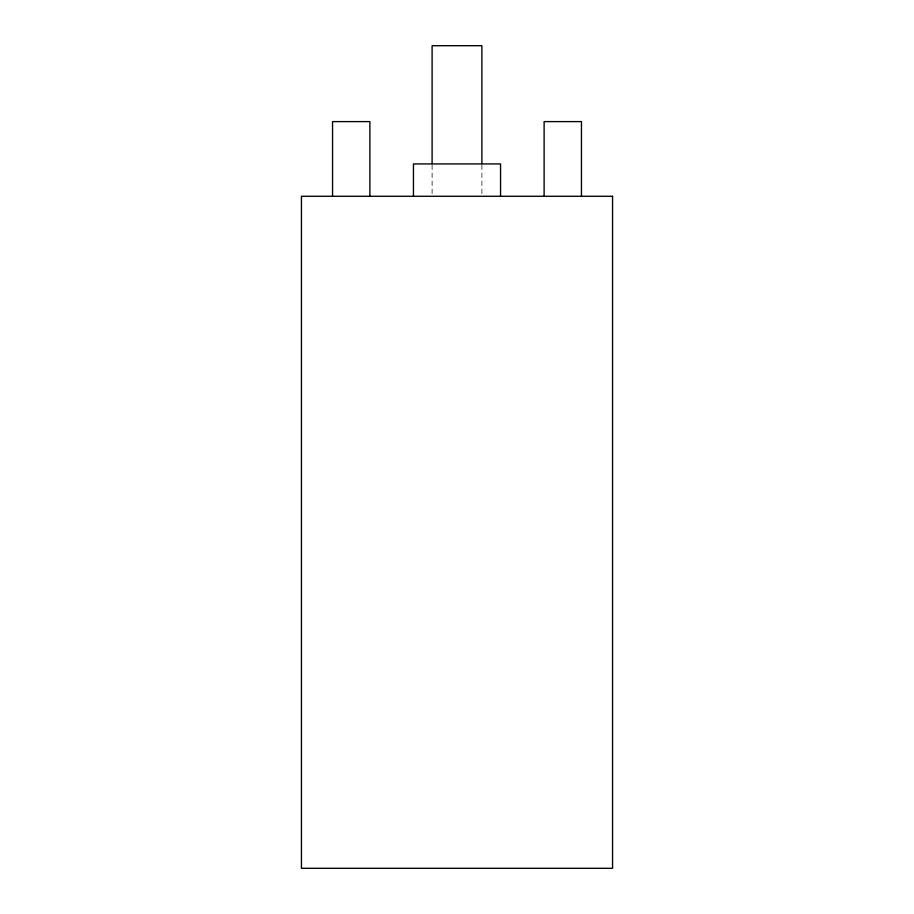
<?xml version="1.0" encoding="UTF-8"?>
<svg xmlns="http://www.w3.org/2000/svg" width="914" height="914" viewBox="0 0 914 914"><rect width="100%" height="100%" fill="white"/><g stroke="black" fill="none" stroke-linecap="round" stroke-linejoin="round"><path stroke-width="0.69" stroke-dasharray="4.57 3.43" d="M481.895 165.034L481.895 194.865M432.105 165.034L432.105 194.865"/><path stroke-width="1.37" d="M581.453 196.282L581.453 121.608L544.116 121.608L544.116 196.282M500.552 196.282L500.552 163.926L413.448 163.926L413.448 196.282M481.895 163.606L481.895 45.7L432.105 45.7L432.105 163.606M369.884 196.282L369.884 121.608L332.547 121.608L332.547 196.282M612.563 196.282L301.437 196.282L301.437 868.3L612.563 868.3L612.563 196.282"/></g></svg>
